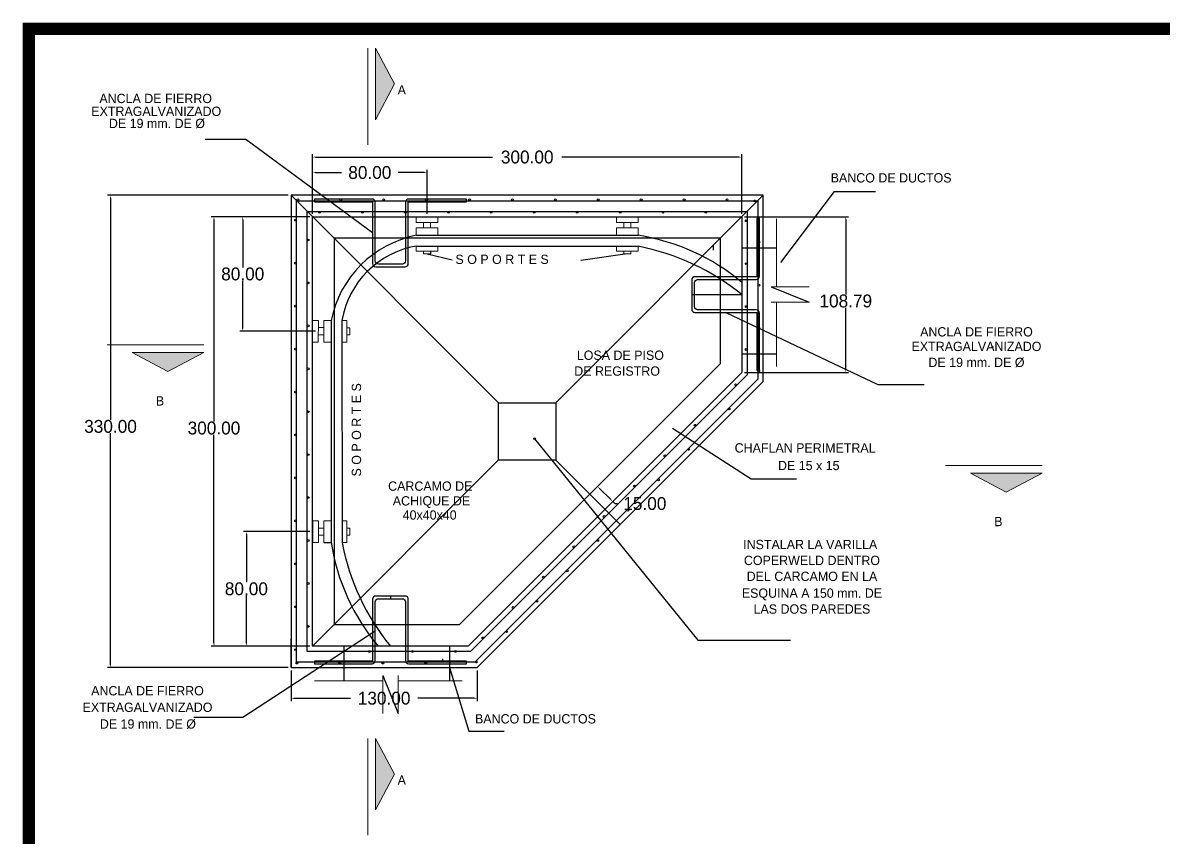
# Model space of a CAD drawing. Header units: centimetres. Extents: x -9328 to 420531, y -2964 to 1299.
# Drawn here: x -9328 to -8530, y -235 to 334 of the extents above; entities that cross this region are included whole.
import ezdxf
from ezdxf.enums import TextEntityAlignment as Align

# ---------------------------------------------------------------- set-up
doc = ezdxf.new("R2010")
doc.units = ezdxf.units.CM
doc.header["$LTSCALE"] = 10
doc.header["$MEASUREMENT"] = 0
doc.layers.get('DEFPOINTS').update_dxf_attribs({"color": 2, "linetype": 'CONTINUOUS'})
for name, color, linetype in [('CABLES Y VARILLAS', 7, 'CONTINUOUS'), ('DIM', 7, 'CONTINUOUS'), ('Ductos', 30, 'CONTINUOUS'), ('MARCO', 7, 'CONTINUOUS'), ('REGISTRO', 1, 'CONTINUOUS'), ('TEXTOS', 7, 'CONTINUOUS'), ('VARILLAS', 30, 'CONTINUOUS')]:
    doc.layers.add(name, color=color, linetype=linetype)
doc.styles.get("Standard").update_dxf_attribs({"font": ''})
doc.styles.add('Zurich', font='')
doc.styles.get('Standard').set_extended_font_data('Zurich Ex BT')
doc.styles.get('Zurich').set_extended_font_data('Zurich Ex BT')
doc.dimstyles.get("Standard").update_dxf_attribs({"dimtxt": 9, "dimasz": 2, "dimexe": 2, "dimexo": 2, "dimgap": 0.09, "dimtad": 0, "dimtih": 1, "dimtoh": 1, "dimzin": 0, "dimdsep": 46, "dimtxsty": 'Standard', "dimcen": 0.09, "dimadec": 0, "dimazin": 0, "dimtfac": 1, "dimtofl": 0, "dimtmove": 0, "dimatfit": 3, "dimfxl": 0, "dimtolj": 1, "dimtzin": 0, "dimarcsym": 0})

# ---------------------------------------------------------------- blocks, each defined once
blk = doc.blocks.new('*D4')
at = {"layer": 'DEFPOINTS', "color": 0}
for p in [(-9140.03, 213.13), (-9266.26, -116.87), (-9140.03, -116.87)]:
    blk.add_point(p, dxfattribs=at)
at = {"layer": 'DIM', "color": 0, "lineweight": -2}
for p, q in [((-9142.03, 213.13), (-9268.26, 213.13)), ((-9266.26, 211.13), (-9266.26, 56.28)), ((-9266.26, -114.87), (-9266.26, 46.95)), ((-9142.03, -116.87), (-9268.26, -116.87))]:
    blk.add_line(p, q, dxfattribs=at)
at = {"layer": 'DIM', "color": 0}
for points in [[(-9266.59, 211.13), (-9265.92, 211.13), (-9266.26, 213.13)], [(-9266.59, -114.87), (-9265.92, -114.87), (-9266.26, -116.87)]]:
    blk.add_solid(points, dxfattribs=at)
at = {"layer": 'DIM', "color": 0, "insert": (-9266.26, 51.61), "char_height": 9, "attachment_point": 5}
blk.add_mtext('\\A1;330.00', dxfattribs=at)
blk = doc.blocks.new('*D5')
at = {"layer": 'DEFPOINTS', "color": 0}
for p in [(-9140.03, -116.87), (-9010.03, -116.87), (-9010.03, -138.3)]:
    blk.add_point(p, dxfattribs=at)
at = {"layer": 'DIM', "color": 0, "lineweight": -2}
for p, q in [((-9140.03, -118.87), (-9140.03, -140.3)), ((-9010.03, -118.87), (-9010.03, -140.3)), ((-9138.03, -138.3), (-9098.6, -138.3)), ((-9012.03, -138.3), (-9051.45, -138.3))]:
    blk.add_line(p, q, dxfattribs=at)
at = {"layer": 'DIM', "color": 0}
for points in [[(-9138.03, -137.96), (-9138.03, -138.63), (-9140.03, -138.3)], [(-9012.03, -137.96), (-9012.03, -138.63), (-9010.03, -138.3)]]:
    blk.add_solid(points, dxfattribs=at)
at = {"layer": 'DIM', "color": 0, "insert": (-9075.03, -138.3), "char_height": 9, "attachment_point": 5}
blk.add_mtext('\\A1;130.00', dxfattribs=at)
blk = doc.blocks.new('*D6')
at = {"layer": 'DEFPOINTS', "color": 0}
for p in [(-8825.03, 239.81), (-9125.03, 198.13), (-8825.03, 198.13)]:
    blk.add_point(p, dxfattribs=at)
at = {"layer": 'DIM', "color": 0, "lineweight": -2}
for p, q in [((-9125.03, 200.13), (-9125.03, 241.81)), ((-9123.03, 239.81), (-8999.25, 239.81)), ((-8827.03, 239.81), (-8950.81, 239.81)), ((-8825.03, 200.13), (-8825.03, 241.81))]:
    blk.add_line(p, q, dxfattribs=at)
at = {"layer": 'DIM', "color": 0}
for points in [[(-9123.03, 240.14), (-9123.03, 239.48), (-9125.03, 239.81)], [(-8827.03, 240.14), (-8827.03, 239.48), (-8825.03, 239.81)]]:
    blk.add_solid(points, dxfattribs=at)
at = {"layer": 'DIM', "color": 0, "insert": (-8975.03, 239.81), "char_height": 9, "attachment_point": 5}
blk.add_mtext('\\A1;300.00', dxfattribs=at)
blk = doc.blocks.new('*D7')
at = {"layer": 'DEFPOINTS', "color": 0}
for p in [(-8825.03, 198.13), (-8825.03, 89.34), (-8752.35, 89.34)]:
    blk.add_point(p, dxfattribs=at)
at = {"layer": 'DIM', "color": 0, "lineweight": -2}
for p, q in [((-8823.03, 198.13), (-8750.35, 198.13)), ((-8752.35, 196.13), (-8752.35, 143.91)), ((-8752.35, 91.34), (-8752.35, 134.57)), ((-8823.03, 89.34), (-8750.35, 89.34))]:
    blk.add_line(p, q, dxfattribs=at)
at = {"layer": 'DIM', "color": 0}
for points in [[(-8752.68, 196.13), (-8752.01, 196.13), (-8752.35, 198.13)], [(-8752.68, 91.34), (-8752.01, 91.34), (-8752.35, 89.34)]]:
    blk.add_solid(points, dxfattribs=at)
at = {"layer": 'DIM', "color": 0, "insert": (-8752.35, 139.24), "char_height": 9, "attachment_point": 5}
blk.add_mtext('\\A1;108.79', dxfattribs=at)
blk = doc.blocks.new('*D8')
at = {"layer": 'DEFPOINTS', "color": 0}
for p in [(-9045.03, 229.01), (-9125.03, 198.13), (-9045.03, 198.13)]:
    blk.add_point(p, dxfattribs=at)
at = {"layer": 'DIM', "color": 0, "lineweight": -2}
for p, q in [((-9125.03, 200.13), (-9125.03, 231.01)), ((-9123.03, 229.01), (-9104.74, 229.01)), ((-9047.03, 229.01), (-9065.31, 229.01)), ((-9045.03, 200.13), (-9045.03, 231.01))]:
    blk.add_line(p, q, dxfattribs=at)
at = {"layer": 'DIM', "color": 0}
for points in [[(-9123.03, 229.35), (-9123.03, 228.68), (-9125.03, 229.01)], [(-9047.03, 229.35), (-9047.03, 228.68), (-9045.03, 229.01)]]:
    blk.add_solid(points, dxfattribs=at)
at = {"layer": 'DIM', "color": 0, "insert": (-9085.03, 229.01), "char_height": 9, "attachment_point": 5}
blk.add_mtext('\\A1;80.00', dxfattribs=at)
blk = doc.blocks.new('*D9')
at = {"layer": 'DEFPOINTS', "color": 0}
for p in [(-8931.24, 4.34), (-8920.63, -6.27), (-8915.26, -0.89)]:
    blk.add_point(p, dxfattribs=at)
at = {"layer": 'DIM', "color": 0, "lineweight": -2}
for p, q in [((-8929.83, 5.76), (-8924.45, 11.13)), ((-8924.45, 8.3), (-8916.68, 0.52)), ((-8919.22, -4.85), (-8913.85, 0.52)), ((-8915.26, -0.89), (-8913.85, -2.31)), ((-8913.85, -2.31), (-8911.85, -2.31))]:
    blk.add_line(p, q, dxfattribs=at)
at = {"layer": 'DIM', "color": 0}
for points in [[(-8924.22, 8.53), (-8924.69, 8.06), (-8925.87, 9.71)], [(-8916.44, 0.76), (-8916.91, 0.28), (-8915.26, -0.89)]]:
    blk.add_solid(points, dxfattribs=at)
at = {"layer": 'DIM', "color": 0, "insert": (-8892.79, -2.31), "char_height": 9, "attachment_point": 5}
blk.add_mtext('\\A1;15.00', dxfattribs=at)
blk = doc.blocks.new('*D58')
at = {"layer": 'DEFPOINTS', "color": 0}
for p in [(-9125.03, -21.87), (-9171.31, -101.87), (-9125.03, -101.87)]:
    blk.add_point(p, dxfattribs=at)
at = {"layer": 'DIM', "color": 0, "lineweight": -2}
for p, q in [((-9127.03, -21.87), (-9173.31, -21.87)), ((-9171.31, -23.87), (-9171.31, -57.21)), ((-9171.31, -99.87), (-9171.31, -66.54)), ((-9127.03, -101.87), (-9173.31, -101.87))]:
    blk.add_line(p, q, dxfattribs=at)
at = {"layer": 'DIM', "color": 0}
for points in [[(-9171.64, -23.87), (-9170.97, -23.87), (-9171.31, -21.87)], [(-9171.64, -99.87), (-9170.97, -99.87), (-9171.31, -101.87)]]:
    blk.add_solid(points, dxfattribs=at)
at = {"layer": 'DIM', "color": 0, "insert": (-9171.31, -61.87), "char_height": 9, "attachment_point": 5}
blk.add_mtext('\\A1;80.00', dxfattribs=at)
blk = doc.blocks.new('*D59')
at = {"layer": 'DEFPOINTS', "color": 0}
for p in [(-9125.03, 198.13), (-9173.84, 118.12), (-9121, 118.12)]:
    blk.add_point(p, dxfattribs=at)
at = {"layer": 'DIM', "color": 0, "lineweight": -2}
for p, q in [((-9127.03, 198.13), (-9175.84, 198.13)), ((-9173.84, 196.13), (-9173.84, 162.79)), ((-9173.84, 120.12), (-9173.84, 153.46)), ((-9123, 118.12), (-9175.84, 118.12))]:
    blk.add_line(p, q, dxfattribs=at)
at = {"layer": 'DIM', "color": 0}
for points in [[(-9174.18, 196.13), (-9173.51, 196.13), (-9173.84, 198.13)], [(-9174.18, 120.12), (-9173.51, 120.12), (-9173.84, 118.12)]]:
    blk.add_solid(points, dxfattribs=at)
at = {"layer": 'DIM', "color": 0, "insert": (-9173.84, 158.13), "char_height": 9, "attachment_point": 5}
blk.add_mtext('\\A1;80.00', dxfattribs=at)
blk = doc.blocks.new('*D60')
at = {"layer": 'DEFPOINTS', "color": 0}
for p in [(-9125.03, 198.13), (-9193.96, -101.87), (-9125.03, -101.87)]:
    blk.add_point(p, dxfattribs=at)
at = {"layer": 'DIM', "color": 0, "lineweight": -2}
for p, q in [((-9127.03, 198.13), (-9195.96, 198.13)), ((-9193.96, 196.13), (-9193.96, 55.11)), ((-9193.96, -99.87), (-9193.96, 45.78)), ((-9127.03, -101.87), (-9195.96, -101.87))]:
    blk.add_line(p, q, dxfattribs=at)
at = {"layer": 'DIM', "color": 0}
for points in [[(-9194.29, 196.13), (-9193.62, 196.13), (-9193.96, 198.13)], [(-9194.29, -99.87), (-9193.62, -99.87), (-9193.96, -101.87)]]:
    blk.add_solid(points, dxfattribs=at)
at = {"layer": 'DIM', "color": 0, "insert": (-9193.96, 50.45), "char_height": 9, "attachment_point": 5}
blk.add_mtext('\\A1;300.00', dxfattribs=at)
blk = doc.blocks.new('Marco-Reg')
at = {"layer": 'MARCO', "linetype": 'Continuous', "const_width": 8.47}
blk.add_lwpolyline([(-6056.79, -1784.24), (-6056.79, 329.41), (-9323.33, 329.41), (-9323.33, -1784.24)], close=True, dxfattribs=at)

msp = doc.modelspace()

# ---------------------------------------------------------------- linework, layer by layer
at = {"layer": 'CABLES Y VARILLAS'}
for p, q in [((-9140.027, 213.128), (-8994.968, 68.068)), ((-8955.087, 68.068), (-8810.027, 213.128)), ((-9052.577, 185.157), (-8897.478, 185.157)), ((-9052.568, 177.604), (-8897.487, 177.604)), ((-9112.057, 125.677), (-9112.057, -29.446)), ((-9104.504, 125.668), (-9104.409, -29.462)), ((-9125.027, -101.872), (-8994.968, 28.187)), ((-8954.968, 28.068), (-8910.027, -16.872)), ((-9125.018, -14.308), (-9125.036, -29.437)), ((-9117.229, -29.446), (-9112.057, -29.446))]:
    msp.add_line(p, q, dxfattribs=at)
at = {"layer": 'CABLES Y VARILLAS', "lineweight": 5}
for p, q in [((-9052.592, 198.128), (-9052.587, 194.094)), ((-9052.592, 198.128), (-9052.587, 194.094)), ((-9052.587, 194.094), (-9037.458, 194.112)), ((-9047.544, 194.1), (-9047.54, 190.327)), ((-9042.544, 194.08), (-9042.54, 190.306)), ((-9037.463, 198.146), (-9037.458, 194.112)), ((-8912.592, 198.146), (-8912.597, 194.112)), ((-8897.467, 194.094), (-8912.597, 194.112)), ((-8907.51, 194.08), (-8907.515, 190.306)), ((-8902.51, 194.1), (-8902.515, 190.327)), ((-8897.463, 198.128), (-8897.467, 194.094)), ((-8897.463, 198.128), (-8897.467, 194.094)), ((-9052.583, 190.321), (-9037.453, 190.339)), ((-9052.583, 190.321), (-9052.577, 185.157)), ((-9037.453, 190.339), (-9037.447, 185.157)), ((-8912.601, 190.339), (-8912.607, 185.157)), ((-8897.472, 190.321), (-8912.601, 190.339)), ((-8897.472, 190.321), (-8897.478, 185.157)), ((-9052.568, 177.604), (-9052.564, 174.182)), ((-9037.438, 177.595), (-9037.434, 174.2)), ((-8912.616, 177.595), (-8912.62, 174.2)), ((-8897.487, 177.604), (-8897.491, 174.182)), ((-9052.564, 174.182), (-9037.434, 174.2)), ((-9047.521, 174.188), (-9047.518, 172.171)), ((-9047.518, 172.171), (-9042.475, 172.177)), ((-9042.521, 174.168), (-9042.518, 172.151)), ((-9042.477, 174.194), (-9042.475, 172.177)), ((-8897.491, 174.182), (-8912.62, 174.2)), ((-8907.577, 174.194), (-8907.58, 172.177)), ((-8902.536, 172.171), (-8907.58, 172.177)), ((-8907.534, 174.168), (-8907.536, 172.151)), ((-8902.534, 174.188), (-8902.536, 172.171)), ((-9125.028, 125.692), (-9120.993, 125.688)), ((-9125.027, 125.692), (-9120.993, 125.688)), ((-9120.993, 125.688), (-9121.011, 110.558)), ((-9120.999, 120.644), (-9117.226, 120.64)), ((-9117.22, 125.683), (-9117.238, 110.554)), ((-9117.22, 125.683), (-9112.057, 125.677)), ((-9104.504, 125.668), (-9101.082, 125.664)), ((-9101.082, 125.664), (-9101.1, 110.534)), ((-9101.088, 120.621), (-9099.071, 120.618)), ((-9099.071, 120.618), (-9099.077, 115.575)), ((-9121.005, 115.601), (-9117.232, 115.597)), ((-9101.094, 115.578), (-9099.077, 115.575)), ((-9125.046, 110.563), (-9121.011, 110.558)), ((-9117.238, 110.554), (-9112.057, 110.547)), ((-9104.494, 110.538), (-9101.1, 110.534)), ((-9125.018, -14.308), (-9120.984, -14.312)), ((-9120.984, -14.312), (-9121.002, -29.442)), ((-9117.211, -14.317), (-9117.229, -29.446)), ((-9117.211, -14.317), (-9112.057, -14.323)), ((-9104.418, -14.332), (-9101.073, -14.336)), ((-9101.073, -14.336), (-9101.09, -29.466)), ((-9120.99, -19.356), (-9117.217, -19.36)), ((-9101.078, -19.379), (-9099.061, -19.382)), ((-9099.061, -19.382), (-9099.067, -24.425)), ((-9125.036, -29.437), (-9121.002, -29.442)), ((-9120.996, -24.399), (-9117.223, -24.403)), ((-9104.409, -29.462), (-9101.09, -29.466)), ((-9101.084, -24.422), (-9099.067, -24.425))]:
    msp.add_line(p, q, dxfattribs=at)
at = {"layer": 'CABLES Y VARILLAS'}
msp.add_lwpolyline([(-8994.968, 68.068), (-8954.968, 68.068), (-8954.968, 28.068), (-8994.968, 28.068)], close=True, dxfattribs=at)
for centre, radius, start, end in [((-9037.842, 110.942), 75.663, 101.229586, 168.770414), ((-8920.09, 39.041), 147.859, 49.992443, 81.193596), ((-9041.792, 114.892), 63.63, 99.749847, 170.250153), ((-8928.496, 16.413), 164.063, 50.900633, 79.087656), ((-8965.941, -6.81), 147.859, 188.806404, 220.007557), ((-8943.312, 1.597), 164.063, 190.912344, 219.099367)]:
    msp.add_arc(centre, radius, start, end, dxfattribs=at)
at = {"layer": 'DIM'}
for p, q in [((-8845.027, 178.128), (-8845.027, 174.748)), ((-8650.527, 107.265), (-8649.028, 107.278)), ((-9034.15, -110.856), (-9034.15, -112.356))]:
    msp.add_line(p, q, dxfattribs=at)
at = {"layer": 'Ductos', "lineweight": 5}
for p, q in [((-8800.657, 149.126), (-8800.657, 196.68)), ((-8777.863, 149.126), (-8804.535, 149.126)), ((-8777.863, 138.342), (-8804.535, 138.342)), ((-8800.657, 93.528), (-8800.657, 138.342)), ((-9076.026, -126.243), (-9123.58, -126.243)), ((-9076.026, -149.036), (-9076.026, -122.364)), ((-9065.242, -149.036), (-9065.242, -122.364)), ((-9020.428, -126.243), (-9065.242, -126.243))]:
    msp.add_line(p, q, dxfattribs=at)
at = {"layer": 'Ductos'}
for p, q in [((-8825.027, 176.341), (-8800.657, 176.341)), ((-8804.535, 149.126), (-8777.863, 138.342)), ((-8825.027, 102.341), (-8800.657, 102.341)), ((-9070.634, -66.872), (-9070.634, -68.772)), ((-9103.241, -101.872), (-9103.241, -126.243)), ((-9029.241, -101.872), (-9029.241, -126.243)), ((-9076.026, -122.364), (-9065.242, -149.036))]:
    msp.add_line(p, q, dxfattribs=at)
at = {"layer": 'REGISTRO'}
for p, q in [((-8860.027, 143.734), (-8825.027, 143.734)), ((-9140.027, -116.872), (-9140.027, -96.872))]:
    msp.add_line(p, q, dxfattribs=at)
for points in [[(-9140.027, 213.128), (-9140.027, -116.872), (-9010.027, -116.872), (-8810.027, 83.128), (-8810.027, 213.128)], [(-8825.027, 89.341), (-9016.241, -101.872), (-9125.027, -101.872), (-9125.027, 198.128), (-8825.027, 198.128)], [(-9022.454, -86.872), (-8840.027, 95.554), (-8840.027, 183.128), (-9110.027, 183.128), (-9110.027, -86.872)]]:
    msp.add_lwpolyline(points, close=True, dxfattribs=at)
for points in [[(-9083.134, 208.628), (-9083.134, 165.378, 0.4142136), (-9080.884, 163.128), (-9060.384, 163.128, 0.4142136), (-9058.134, 165.378), (-9058.134, 208.628), (-9017.534, 208.628), (-9017.534, 210.528), (-9057.784, 210.528, 0.4142136), (-9060.034, 208.278), (-9060.034, 167.278, -0.4142136), (-9062.284, 165.028), (-9078.984, 165.028, -0.4142136), (-9081.234, 167.278), (-9081.234, 208.278, 0.4142136), (-9083.484, 210.528), (-9123.734, 210.528), (-9123.734, 208.628)], [(-8814.527, 156.234), (-8857.777, 156.234, 0.4142136), (-8860.027, 153.984), (-8860.027, 133.484, 0.4142136), (-8857.777, 131.234), (-8814.527, 131.234), (-8814.527, 90.634), (-8812.627, 90.634), (-8812.627, 130.884, 0.4142136), (-8814.877, 133.134), (-8855.877, 133.134, -0.4142136), (-8858.127, 135.384), (-8858.127, 152.084, -0.4142136), (-8855.877, 154.334), (-8814.877, 154.334, 0.4142136), (-8812.627, 156.584), (-8812.627, 196.834), (-8814.527, 196.834)], [(-9058.134, -112.372), (-9058.134, -69.122, 0.4142136), (-9060.384, -66.872), (-9080.884, -66.872, 0.4142136), (-9083.134, -69.122), (-9083.134, -112.372), (-9123.734, -112.372), (-9123.734, -114.272), (-9083.484, -114.272, 0.4142136), (-9081.234, -112.022), (-9081.234, -71.022, -0.4142136), (-9078.984, -68.772), (-9062.284, -68.772, -0.4142136), (-9060.034, -71.022), (-9060.034, -112.022, 0.4142136), (-9057.784, -114.272), (-9017.534, -114.272), (-9017.534, -112.372)]]:
    msp.add_lwpolyline(points, format="xyb", close=True, dxfattribs=at)
at = {"layer": 'TEXTOS', "color": 0, "lineweight": 5}
for p, q in [((-9086.396, 248.307), (-9086.396, 315.871)), ((-9268.686, 108.529), (-9201.122, 108.529)), ((-8682.733, 24.238), (-8615.169, 24.238)), ((-9086.396, -233.965), (-9086.396, -166.401))]:
    msp.add_line(p, q, dxfattribs=at)
at = {"layer": 'TEXTOS', "lineweight": 5}
for p, q in [((-9081.083, 315.871), (-9067.858, 290.897)), ((-9081.083, 265.922), (-9081.083, 315.871)), ((-9067.858, 290.897), (-9081.083, 265.922)), ((-9226.096, 89.991), (-9251.071, 103.215)), ((-9251.071, 103.215), (-9201.122, 103.215)), ((-9201.122, 103.215), (-9226.096, 89.991)), ((-8640.143, 5.7), (-8665.118, 18.924)), ((-8665.118, 18.924), (-8615.169, 18.924)), ((-8615.169, 18.924), (-8640.143, 5.7)), ((-9081.083, -166.401), (-9067.858, -191.376)), ((-9081.083, -216.351), (-9081.083, -166.401)), ((-9067.858, -191.376), (-9081.083, -216.351))]:
    msp.add_line(p, q, dxfattribs=at)
for points in [[(-9081.083, 265.922), (-9081.083, 315.871), (-9067.858, 290.897)], [(-9251.071, 103.215), (-9201.122, 103.215), (-9226.096, 89.991)], [(-8665.118, 18.924), (-8615.169, 18.924), (-8640.143, 5.7)], [(-9081.083, -216.351), (-9081.083, -166.401), (-9067.858, -191.376)]]:
    msp.add_solid(points, dxfattribs=at)
at = {"layer": 'VARILLAS'}
for points in [[(-8813.797, 84.689), (-9011.589, -113.102), (-9136.257, -113.102), (-9136.257, 209.358), (-8813.797, 209.358)], [(-8821.257, 87.779), (-9014.679, -105.642), (-9128.797, -105.642), (-9128.797, 201.898), (-8821.257, 201.898)]]:
    msp.add_lwpolyline(points, close=True, dxfattribs=at)
for centre in [(-9135.36, 209.993), (-9105.36, 209.993), (-9075.36, 209.993), (-9045.36, 209.993), (-9045.36, 209.993), (-9015.36, 209.993), (-9015.36, 209.993), (-8985.36, 209.993), (-8985.36, 209.993), (-8955.36, 209.993), (-8925.36, 209.993), (-8895.36, 209.993), (-8865.36, 209.993), (-8835.36, 209.993), (-8816.031, 209.172), (-9120.113, 201.254), (-9090.113, 201.254), (-9060.113, 201.254), (-9030.113, 201.254), (-9000.113, 201.254), (-9000.113, 201.254), (-8970.113, 201.254), (-8970.113, 201.254), (-8940.113, 201.254), (-8910.113, 201.254), (-8880.113, 201.254), (-8850.113, 201.254), (-9136.89, 195.666), (-8821.907, 195.371), (-9128.157, 181.896), (-8813.163, 180.371), (-9136.89, 165.666), (-8821.907, 165.371), (-9128.157, 151.896), (-8813.163, 150.371), (-9136.89, 135.666), (-8821.907, 135.371), (-9128.157, 121.896), (-8813.163, 120.371), (-9136.89, 105.666), (-8821.907, 105.371), (-9128.157, 91.896), (-8813.163, 90.371), (-8829.315, 80.688), (-9136.89, 75.666), (-8833.863, 63.836), (-9128.157, 61.896), (-8857.624, 52.429), (-9136.89, 45.666), (-8969.968, 43.068), (-9128.157, 31.896), (-8862.172, 35.577), (-8878.754, 31.133), (-9136.89, 15.666), (-8900.023, 9.975), (-8883.302, 14.281), (-9128.157, 1.896), (-8904.571, -6.877), (-9136.89, -14.334), (-8921.176, -11.298), (-9128.157, -28.104), (-8942.444, -32.456), (-8925.724, -28.15), (-9136.89, -44.334), (-8963.644, -53.684), (-8946.992, -49.308), (-9128.157, -58.104), (-8968.192, -70.535), (-9136.89, -74.334), (-8984.837, -74.917), (-9128.157, -88.104), (-9006.042, -96.138), (-8989.385, -91.769), (-9136.89, -104.334), (-9085.189, -105.573), (-9055.189, -105.573), (-9025.189, -105.573), (-9135.946, -113.719), (-9105.946, -113.719), (-9075.946, -113.719), (-9045.946, -113.719), (-9010.59, -112.99)]:
    msp.add_circle(centre, 0.635, dxfattribs=at)

# ---------------------------------------------------------------- block references
at = {"layer": 'DIM'}
msp.add_blockref('Marco-Reg', (0, 0), dxfattribs=at)

# ---------------------------------------------------------------- texts
at = {"layer": 'TEXTOS', "color": 0, "lineweight": 5, "style": 'Zurich'}
for s, p in [('A', (-9065.595, 283.562)), ('BANCO DE DUCTOS', (-8762.909, 222.082)), ('S O P O R T E S', (-9025.166, 165.142)), ('B', (-9234.568, 66.232)), ('CHAFLAN PERIMETRAL ', (-8830.025, 33.387)), ('DE 15 x 15', (-8799.72, 21.089)), ('B', (-8648.615, -18.059)), ('BANCO DE DUCTOS', (-9011.5, -155.922)), ('A', (-9065.595, -198.711))]:
    msp.add_text(s, height=6.5, dxfattribs=at).set_placement(p)
for s, p in [('ANCLA DE FIERRO', (-9234.696, 280.797)), ('EXTRAGALVANIZADO', (-9234.303, 271.841)), ('DE 19 mm. DE %%C', (-9233.801, 263.349)), ('ANCLA DE FIERRO', (-8660.991, 117.733)), ('LOSA DE PISO', (-8909.895, 101.389)), ('EXTRAGALVANIZADO', (-8660.991, 107.542)), ('DE 19 mm. DE %%C', (-8660.991, 96.379)), ('DE REGISTRO', (-8912.183, 90.312)), ('CARCAMO DE', (-9042.774, 9.939)), ('ACHIQUE DE', (-9041.937, -0.363)), ('40x40x40', (-9043.193, -10.247)), ('INSTALAR LA VARILLA ', (-8775.989, -30.862)), ('COPERWELD DENTRO', (-8775.989, -41.979)), ('DEL CARCAMO EN LA', (-8775.989, -53.097)), ('ESQUINA A 150 mm. DE', (-8775.989, -64.837)), ('LAS DOS PAREDES', (-8775.989, -75.955)), ('ANCLA DE FIERRO', (-9240.409, -133.069)), ('EXTRAGALVANIZADO', (-9240.409, -144.6)), ('DE 19 mm. DE %%C', (-9240.136, -156.282))]:
    msp.add_text(s, height=6.5, dxfattribs=at).set_placement(p, align=Align.MIDDLE_CENTER)
msp.add_text('S O P O R T E S', height=6.5, rotation=90, dxfattribs=at).set_placement((-9091.127, 16.645))

# ---------------------------------------------------------------- dimensions: what is measured, and where the dimension line sits
at = {"layer": 'DIM'}
for base, p1, p2, picture, middle in [((-8825.027, 239.809), (-9125.027, 198.128), (-8825.027, 198.128), '*D6', (-8975.027, 239.809)), ((-9045.027, 229.015), (-9125.027, 198.128), (-9045.027, 198.128), '*D8', (-9085.027, 229.015)), ((-9010.027, -138.297), (-9140.027, -116.872), (-9010.027, -116.872), '*D5', (-9075.027, -138.297))]:
    dim = msp.add_linear_dim(base=base, p1=p1, p2=p2, dimstyle='Standard', dxfattribs=at)
    dim.commit()
    dim.dimension.update_dxf_attribs({"geometry": picture, "text_midpoint": middle})
for base, p1, p2, picture, middle in [((-9266.256, -116.872), (-9140.027, 213.128), (-9140.027, -116.872), '*D4', (-9266.256, 51.612)), ((-9193.956, -101.872), (-9125.027, 198.128), (-9125.027, -101.872), '*D60', (-9193.956, 50.447)), ((-8752.348, 89.341), (-8825.027, 198.128), (-8825.027, 89.341), '*D7', (-8752.348, 139.239))]:
    dim = msp.add_linear_dim(base=base, p1=p1, p2=p2, angle=90, dimstyle='Standard', dxfattribs=at)
    dim.commit()
    dim.dimension.update_dxf_attribs({"geometry": picture, "text_midpoint": middle, "dimtype": 160})
for base, p1, p2, picture, middle in [((-9173.8444, 118.1228), (-9125.0273, 198.1276), (-9121.0024, 118.1228), '*D59', (-9173.8444, 158.1252)), ((-9171.305, -101.872), (-9125.027, -21.872), (-9125.027, -101.872), '*D58', (-9171.305, -61.872))]:
    dim = msp.add_linear_dim(base=base, p1=p1, p2=p2, angle=90, dimstyle='Standard', dxfattribs=at)
    dim.commit()
    dim.dimension.update_dxf_attribs({"geometry": picture, "text_midpoint": middle})
dim = msp.add_aligned_dim(p1=(-8931.241, 4.341), p2=(-8920.634, -6.266), distance=7.597, dimstyle='Standard', dxfattribs=at)
dim.commit()
dim.dimension.update_dxf_attribs({"geometry": '*D9', "text_midpoint": (-8892.787, -2.308)})

# ---------------------------------------------------------------- leaders
at = {"layer": 'CABLES Y VARILLAS'}
for points in [[(-9083.134, 187.003), (-9171.598, 252.156), (-9200.049, 252.156)], [(-8836.152, 131.234), (-8729.915, 81.039), (-8697.673, 81.039)], [(-9081.234, -91.522), (-9173.875, -151.808), (-9207.948, -151.808)]]:
    msp.add_leader(points, dimstyle='Standard', override={"dimgap": 0.09, "dimtad": 0}, dxfattribs=at)
at = {"layer": 'TEXTOS'}
for points in [[(-8797.65, 166.08), (-8760.147, 215.665), (-8731.579, 215.665)], [(-9044.997, 172.174), (-9027.579, 167.99)], [(-8905.058, 172.174), (-8937.575, 167.563)], [(-8873.5, 50.314), (-8818.488, 15.086), (-8786.827, 15.086)], [(-8969.968, 43.068), (-8855.782, -97.795), (-8791.087, -97.795)], [(-9029.241, -116.872), (-9015.924, -161.344), (-8991.158, -161.344)]]:
    msp.add_leader(points, dimstyle='Standard', override={"dimgap": 0.09, "dimtad": 0}, dxfattribs=at)

doc.saveas('drawing.dxf')
